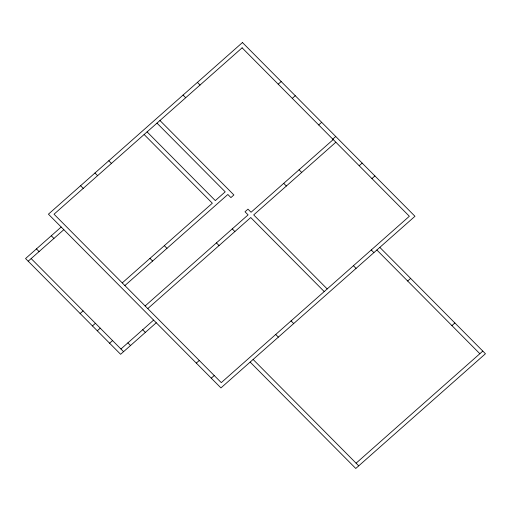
<?xml version="1.0" encoding="UTF-8"?>
<svg xmlns="http://www.w3.org/2000/svg" width="511" height="511" viewBox="0 0 511 511"><rect width="100%" height="100%" fill="white"/><g stroke="black" fill="none" stroke-linecap="round" stroke-linejoin="round"><path stroke-width="0.77" d="M61.186 227.025L25.55 258.547L120.615 354.289L156.251 322.767M28.188 261.21L63.83 229.682M278.208 84.168L281.178 81.543M292.292 98.355L295.262 95.723M80.125 313.511L83.095 310.886M122.25 282.902L212.333 203.218L144.115 134.514M124.888 285.566L227.842 194.493L230.921 197.597L233.891 194.966L159.956 120.507M318.698 124.946L321.668 122.321M92.446 325.922L95.416 323.297M97.288 330.796L100.258 328.171M332.782 139.133L335.746 136.501M145.137 305.955L248.084 214.882L245.005 211.778L247.976 209.152L251.054 212.257L333.217 139.573M147.775 308.612L250.729 217.539L324.223 291.564M335.861 142.23L253.699 214.914L327.193 288.932M109.609 343.207L112.58 340.582M120.941 349L153.607 320.103M359.188 165.724L362.152 163.098M371.951 178.575L374.921 175.95M196.301 363.097L199.271 360.472M211.26 378.166L214.23 375.54M407.663 281.024L410.633 278.399M451.922 325.603L454.892 322.971M356.103 463.177L482.812 351.089M379.826 247.369L485.45 353.746L355.771 468.466L250.147 362.088M299.069 169.786L301.707 172.443M376.856 250L479.842 353.714M371.248 249.968L373.886 252.626M197.406 82.38L200.044 85.037M283.726 183.36L286.364 186.017M353.427 265.726L356.065 268.39M183.053 95.078L185.691 97.735M156.986 123.132L225.204 191.836L215.303 200.593L147.085 131.889M232.25 228.896L234.888 231.553M216.409 242.904L219.053 245.561M291.059 320.895L293.704 323.559M108.811 160.754L111.449 163.411M275.716 334.469L278.361 337.132M94.95 173.012L97.588 175.675M164.318 245.689L166.963 248.346M80.597 185.71L83.236 188.374M253.117 359.463L358.741 465.834M149.966 258.387L152.61 261.044M51.285 235.782L53.93 238.439M142.722 329.736L145.36 332.399M36.441 248.914L39.079 251.578M127.871 342.875L130.509 345.532M31.158 258.585L123.579 351.664M242.45 42.534L48.424 214.173L220.944 387.919L414.97 216.287L242.45 42.534M242.118 47.823L54.032 214.205L221.276 382.63L409.356 216.255L242.118 47.823"/></g></svg>
